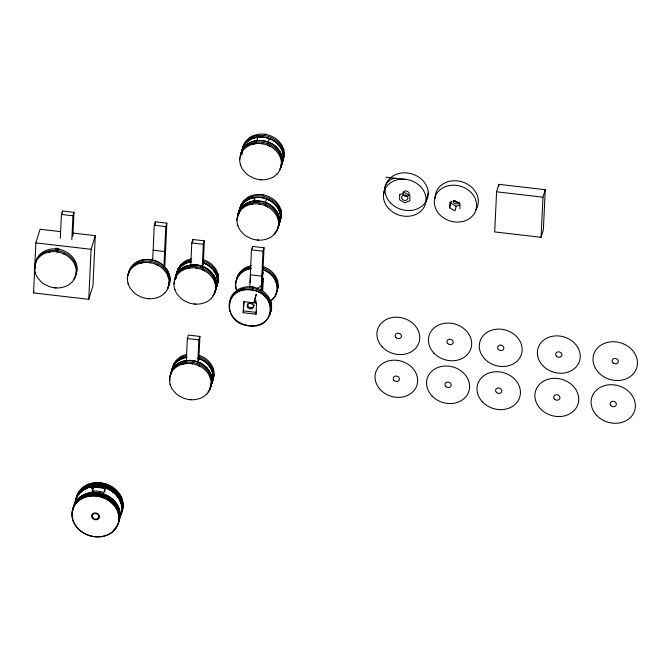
<?xml version="1.0" encoding="UTF-8"?>
<svg xmlns="http://www.w3.org/2000/svg" width="671" height="671" viewBox="0 0 671 671"><rect width="100%" height="100%" fill="white"/><g stroke="black" fill="none" stroke-linecap="round" stroke-linejoin="round"><path stroke-width="1.01" d="M454.586 210.719L449.687 207.825L449.889 202.642M459.903 208.723L459.945 203.598L455.047 200.713M449.687 207.825L451.088 201.275M76.259 272.2L76.268 271.076M169.109 283.003L169.117 281.879M211.18 384.013L211.189 382.889M215.626 288.413L215.643 287.289M278.599 224.416L278.616 223.292M281.417 164.043L281.426 162.919M34.582 267.914L34.632 266.798M73.198 233.089L95.282 235.655L92.95 285.703L88.748 299.341L33.55 292.925L35.882 242.877L40.075 229.239L60.315 231.587M60.323 238.348L61.43 214.452L62.495 211.013L73.995 212.355L72.879 236.251M62.395 213.093L62.495 211.013M71.822 239.69L72.938 215.794L73.995 212.355M88.748 299.341L91.08 249.302L95.282 235.655M92.875 491.524L93.059 487.574A23.913 20.256 17.1 0 1 104.97 488.958L104.835 491.927M127.431 278.717L127.482 277.593M128.396 274.682L128.505 273.776M152.644 260.39L154.28 225.255L155.345 221.816L166.844 223.158L164.873 265.431L164.345 267.15M155.194 224.936L155.345 221.816M163.917 266.823L165.787 226.597L166.844 223.158M169.503 379.727L169.553 378.603M173.957 284.127L174.007 283.011M175.928 277.71C175.886 270.925 180.876 264.911 187.142 262.738L186.295 263.074M172.405 370.04L172.447 369.201A21.103 17.882 17.1 0 1 176.414 360.134L179.962 357.148A21.103 17.882 17.1 0 1 183.175 355.521L186.731 354.456M186.236 362.432L187.352 338.528L188.408 335.089L199.908 336.431L198.801 360.327M190.681 266.924L191.797 242.936L192.854 239.497L204.361 240.83L203.246 264.819M192.762 241.577L192.854 239.497M197.735 363.766L198.851 339.87L199.908 336.431M202.189 268.257L203.305 244.269L204.361 240.83M236.93 220.13L236.98 219.014M239.74 159.765L239.79 158.641M238.901 213.714C238.817 204.21 248.153 197.316 257.127 197.408M239.824 210.728L239.874 209.612M243.204 312.694L243.716 301.606L256.532 303.099L256.012 314.179L243.204 312.694L244.169 301.858M249.738 287.045L251.474 249.872L252.531 246.433L264.03 247.775L262.059 290.048M253.655 202.927L254.804 197.593A21.103 17.874 17.1 0 0 238.951 212.699M256.465 142.554L257.614 137.219A21.103 17.874 17.1 0 0 241.728 154.187C241.074 144.382 250.669 136.876 259.937 137.035M250.191 282.533L250.602 276.695M252.43 248.513L252.531 246.433M254.67 200.436L254.804 197.593M257.479 140.063L257.614 137.219M255.877 303.024L255.995 300.465L254.091 302.814L256.288 294.099L253.839 302.789M256.012 314.179L256.649 310.396M261.145 290.426L262.973 251.214L264.03 247.775M265.162 204.261L266.303 198.926A21.103 17.874 17.1 0 1 279.144 223.779M267.972 143.896L269.121 138.553L265.154 137.454A5.511 4.663 17.1 0 0 264.793 137.396L263.904 137.253A9.377 7.943 17.1 0 0 263.435 137.194L262.738 137.119A8.522 7.222 17.1 0 0 262.252 137.077L261.371 137.035A6.727 5.704 17.1 0 0 261.103 137.027L259.962 137.035M262.688 290.669L263.409 278.188M496.582 191.797L494.712 231.914L541.086 237.308L543.376 229.843L545.246 189.725L498.872 184.332L496.582 191.797L542.948 197.19L545.246 189.725M498.779 186.395L498.872 184.332M541.086 237.308L542.948 197.19M383.46 195.261L385.003 186.295A19.417 16.448 17.1 0 1 385.833 184.6L386.16 184.064A23.074 19.543 17.1 0 1 387.276 182.495L391.294 179.098L395.185 178.234M218.427 280.126L218.52 279.01M213.974 375.726L214.066 374.611M271.52 308.45L271.612 307.335M284.21 155.756L284.303 154.64M281.401 216.129L281.493 215.014M278.096 287.071L278.188 285.955M171.659 371.08L171.541 372.12C172.095 364.252 179.199 358.289 186.723 357.282C179.543 358.163 172.648 363.892 171.684 371.004M240.713 155.655C241.35 146.219 251.08 139.954 260.012 140.465A6.601 5.594 17.1 0 1 260.306 140.474L261.187 140.516A8.404 7.113 17.1 0 1 261.698 140.558L262.395 140.633A8.748 7.415 17.1 0 1 262.957 140.709L263.611 140.809A7.238 6.131 17.1 0 1 264.072 140.885L265.196 141.128M238.02 214.988C239.27 206.014 248.622 200.403 257.203 200.839A6.601 5.594 17.1 0 1 257.488 200.847L258.377 200.889A8.404 7.113 17.1 0 1 258.889 200.931L259.576 200.998A8.748 7.415 17.1 0 1 260.147 201.074L260.801 201.183A7.238 6.131 17.1 0 1 261.262 201.258C273.063 202.919 283.883 216.171 277.777 227.838M253.906 305.708L253.965 305.28M175.173 278.297C176.104 273.55 179.425 269.499 183.661 267.259A21.103 17.882 17.1 0 1 212.724 273.927C216.918 279.178 218 287.029 214.234 292.824C221.489 281.275 210.518 266.79 198.289 265.255A7.222 6.123 17.1 0 0 197.828 265.179L197.081 265.053A9.319 7.893 17.1 0 0 196.603 264.995L195.915 264.928A8.404 7.121 17.1 0 0 195.404 264.886L194.515 264.844A4.58 3.883 17.1 0 0 194.238 264.835L186.806 265.917L181.464 268.643L177.203 273.189L175.014 279.211L175.928 275.697L178.159 271.822L181.464 268.643L186.085 266.177L185.238 266.513M212.095 379.685L211.826 383.242L210.35 387.435C216.448 375.844 205.645 362.407 193.835 360.855A7.222 6.114 17.1 0 0 193.374 360.772L192.518 360.637A9.52 8.069 17.1 0 0 192.158 360.595L191.461 360.52A8.396 7.113 17.1 0 0 190.95 360.478L190.069 360.436A5.905 4.999 17.1 0 0 189.792 360.428C183.82 360.293 177.589 362.558 173.797 367.305C172.271 369.226 171.197 371.491 170.719 373.898C170.14 378.067 170.778 372.279 171.482 371.298C175.836 360.537 190.044 357.928 199.715 362.751M128.53 273.508C129.83 264.567 139.149 258.998 147.704 259.417A4.58 3.883 17.1 0 1 147.997 259.434L148.887 259.476A8.404 7.121 17.1 0 1 149.39 259.518L150.086 259.585A8.757 7.415 17.1 0 1 150.648 259.66L151.302 259.761A7.222 6.114 17.1 0 1 151.763 259.845C163.565 261.455 174.385 274.791 168.287 286.425M261.648 277.551L262.873 272.711L261.816 276.15L250.308 274.808M261.505 277.542L262.873 272.711M33.55 292.925L33.969 291.558M165.687 248.094L164.63 251.533L153.122 250.191M93.059 487.574L91.961 491.138A23.913 20.256 17.1 0 1 103.879 492.522L104.97 488.958M202.273 266.362L203.33 262.923M426.06 200.218L428.551 192.132M459.576 204.923L456.163 206.333L455.089 210.702M75.001 277.601L75.404 276.561M167.851 288.396L168.253 287.364M215.29 290.828C217.756 285.284 216.398 278.608 212.724 273.927M214.376 293.814L214.779 292.774M281.074 166.458C285.921 155.303 276.167 143.3 265.238 141.136M280.159 169.444L280.562 168.413M209.922 389.406L210.325 388.375M277.349 229.817L277.752 228.777M215.752 288.597C218.981 282.877 217.773 275.504 213.781 270.488A21.103 17.882 17.1 0 0 202.382 262.596M216.171 287.775C221.036 277.584 212.984 265.884 203.028 262.814M35.638 262.47L36.083 261.447M128.488 273.273L128.933 272.25M177.907 269.281L178.352 268.257M175.014 278.683L175.458 277.66M243.69 144.911L244.135 143.896M240.797 154.313L241.241 153.298M240.881 205.284L241.325 204.261M237.987 214.686L238.431 213.663M173.454 364.881L173.898 363.858M170.56 374.284L171.004 373.261M237.576 276.217L238.02 275.202M231 297.605L231.445 296.582M216.783 285.41L217.261 284.412M215.861 288.396C218.855 282.994 217.79 275.387 213.781 270.488M214.837 291.776L214.284 292.749M282.566 161.048L283.053 160.042A21.103 17.882 17.1 0 0 280.889 143.686L278.465 140.86A21.103 17.882 17.1 0 0 274.439 137.714L270.958 135.928A21.103 17.882 17.1 0 0 258.218 134.275L253.412 135.55A21.103 17.882 17.1 0 0 250.199 137.186L246.651 140.172A21.103 17.882 17.1 0 0 242.684 149.239M280.621 167.406L280.067 168.379M279.757 221.422L280.235 220.415A21.103 17.882 17.1 0 0 278.079 204.059L275.655 201.233A21.103 17.882 17.1 0 0 271.621 198.088L268.14 196.301A21.103 17.882 17.1 0 0 255.399 194.649L250.593 195.924A21.103 17.882 17.1 0 0 247.389 197.559L243.833 200.537A21.103 17.882 17.1 0 0 239.849 211.86M212.33 381.011L212.816 380.004M276.452 292.355L276.938 291.348A21.103 17.882 17.1 0 0 274.775 275.001L272.351 272.166A21.103 17.882 17.1 0 0 268.325 269.021L264.835 267.243A21.103 17.882 17.1 0 0 263.619 266.773M269.876 313.743L270.354 312.736M278.8 224.458C285.032 212.866 274.003 199.329 262.344 197.828A5.511 4.663 17.1 0 0 261.984 197.76L261.094 197.618A9.377 7.943 17.1 0 0 260.625 197.559L259.929 197.492A8.522 7.222 17.1 0 0 259.442 197.45L258.561 197.408A6.727 5.704 17.1 0 0 258.293 197.4L257.152 197.408M210.333 385.741L210.853 384.961L210.291 385.791M261.304 280.646L262.571 279.086M270.22 301.22C283.196 293.227 276.267 273.013 262.697 269.75M257.052 288.748L262.051 285.15M454.854 200.595L453.73 201.065M451.491 201.996L450.207 202.516M252.858 144.181L255.324 143.678M250.048 204.554L252.514 204.051M47.7 252.338L50.166 251.835M140.549 263.141L143.015 262.638M187.075 268.551L189.532 268.048M182.621 364.143L185.087 363.648M191.713 258.771L187.62 259.92A21.103 17.882 17.1 0 0 184.416 261.556L180.86 264.533A21.103 17.882 17.1 0 0 176.901 273.609M191.587 261.615C183.191 262.462 175.357 269.767 175.945 278.557C175.601 272.443 179.342 266.58 184.718 263.82A21.103 17.882 17.1 0 1 191.822 261.581M251.382 265.708L247.297 266.857A21.103 17.882 17.1 0 0 244.085 268.492L240.537 271.478A21.103 17.882 17.1 0 0 236.704 279.438M251.256 268.559C240.847 269.297 232.334 280.621 236.687 290.652M250.652 307.67L251.155 307.687M260.071 179.677L261.363 179.778M257.261 240.05L258.553 240.143M54.913 287.834L56.205 287.926M147.763 298.629L149.054 298.729M194.288 304.047L195.58 304.139M189.901 399.648L191.126 399.74M195.999 264.936L198.146 265.23M385.884 177.152L405.611 179.451M61.43 214.452L72.938 215.794M154.28 225.255L165.787 226.597M191.797 242.936L203.305 244.269M251.474 249.872L262.973 251.214M35.882 242.877L91.08 249.302M261.967 278.574L263.25 278.717M262.453 281.635L263.107 281.711M243.749 310.925L256.557 312.409M187.352 338.528L198.851 339.87M265.934 134.443L264.642 134.242M261.749 143.644L263.04 143.846M261.833 194.615L263.124 194.816M258.939 204.018L260.231 204.219M195.966 268.014L197.257 268.215M149.44 262.596L150.732 262.806M56.59 251.801L57.882 252.002M251.944 286.936L253.235 287.138M191.512 363.607L192.803 363.816M253.563 290.384L252.455 290.149A5.511 4.672 17.1 0 0 252.103 290.082L251.214 289.939A9.377 7.943 17.1 0 0 250.744 289.88L250.048 289.813A8.53 7.222 17.1 0 0 249.562 289.771L248.681 289.729A4.722 4.001 17.1 0 0 248.387 289.721C224.248 288.044 223.317 321.468 245.586 325.259M253.588 290.384C276.519 293.789 275.622 328.396 250.761 326.056A7.222 6.123 17.1 0 1 250.3 326.022L249.646 325.972A8.757 7.415 17.1 0 1 249.075 325.913L248.387 325.829A8.404 7.121 17.1 0 1 247.876 325.754L246.995 325.586A4.58 3.883 17.1 0 1 246.718 325.536L245.594 325.267M252.17 303.879L249.578 303.04M197.853 358.171L199.916 358.926M56.238 248.312L56.012 248.236A2.835 1.275 1.9 0 1 55.827 248.144M197.928 358.188L201.065 359.446M199.866 362.818L204.16 365.443M268.065 145.339L270.421 146.463M265.246 205.703L267.603 206.836M202.273 269.7L204.63 270.832M155.756 264.29L158.113 265.414M62.906 253.487L65.263 254.619M199.799 358.876C209.671 362.424 216.968 374.913 211.029 384.651C216.683 375.433 210.283 363.305 200.998 359.413M197.828 365.301L200.184 366.425M451.071 203.33L456.163 206.333M204.278 365.527L207.121 368.144M207.121 368.144L210.501 373.202L212.103 379.836M280.285 157.308L280.671 158.415M277.475 217.681L277.861 218.788M214.502 281.677L214.888 282.785M210.048 377.27L210.434 378.377M167.976 276.267L168.362 277.366M75.127 265.464L75.513 266.572M240.335 164.269L240.679 165.385M237.526 224.642L237.87 225.758M174.552 288.639L174.896 289.755M170.099 384.24L170.442 385.347M128.027 283.229L128.371 284.345M35.177 272.426L35.521 273.542M283.565 149.012L283.875 150.128M280.755 209.386L281.057 210.501M277.45 280.319L277.76 281.443M270.866 301.707L271.176 302.822M217.781 273.382L218.083 274.498M213.328 368.975L213.638 370.098M247.599 304.542L247.616 304.978M76.343 498.712A23.711 20.088 17.1 0 1 105.901 484.177A23.711 20.088 17.1 0 1 120.981 513.223M79.27 494.208A22.571 19.123 17.1 0 1 103.997 486.064A22.571 19.123 17.1 0 1 121.434 505.775M81.124 492.137A22.294 18.889 17.1 0 1 103.93 486.299A22.294 18.889 17.1 0 1 120.839 503.032M84.387 489.52A22.026 18.662 17.1 0 1 120.252 501.74M85.703 488.974A21.782 18.453 17.1 0 1 117.677 496.716M89.662 487.398A21.556 18.26 17.1 0 1 93.932 486.383M98.444 486.207A21.556 18.26 17.1 0 1 117.467 496.867M98.419 486.458A21.355 18.092 17.1 0 1 109.927 489.989M112.392 491.692A21.355 18.092 17.1 0 1 113.525 492.648M98.394 486.693A21.204 17.958 17.1 0 1 99.887 486.827M104.315 487.758A21.204 17.958 17.1 0 1 105.75 488.245M112.258 491.893A21.204 17.958 17.1 0 1 113.382 492.841M92.38 487.943A21.002 17.79 17.1 0 1 93.806 487.708M75.932 500.038A23.711 20.088 17.1 0 1 105.49 485.502A23.711 20.088 17.1 0 1 120.57 514.548M91.927 488.421A21.556 18.26 17.1 0 1 93.386 488.169M92.011 488.496A21.355 18.092 17.1 0 1 93.454 488.253M92.095 488.522A21.204 17.958 17.1 0 1 93.529 488.278M92.162 488.513A21.086 17.857 17.1 0 1 93.588 488.27A21.011 17.798 17.1 0 0 92.221 488.446M92.263 488.345A20.986 17.781 17.1 0 1 93.688 488.102M75.102 503.971A23.711 20.088 17.1 0 1 103.812 487.314A23.711 20.088 17.1 0 1 119.916 516.678M91.944 487.993A21.095 17.865 17.1 0 1 93.906 487.649M78.339 500.306A22.571 19.123 17.1 0 1 102.202 494.628A22.571 19.123 17.1 0 1 118.767 512.728M79.505 499.459A22.294 18.889 17.1 0 1 101.363 494.636A22.294 18.889 17.1 0 1 117.953 510.01M81.82 497.865A22.026 18.662 17.1 0 1 117.257 508.744M83.137 497.312A21.782 18.453 17.1 0 1 115.11 505.053M85.762 496.255A21.556 18.26 17.1 0 1 114.078 504.03M92.858 494.821A21.355 18.092 17.1 0 1 95.852 494.795M98.863 495.148A21.355 18.092 17.1 0 1 100.356 495.458M103.267 496.355A21.355 18.092 17.1 0 1 107.36 498.335M110.958 500.985A21.355 18.092 17.1 0 1 112.015 502M73.365 508.375A23.711 20.088 17.1 0 1 101.807 493.504A23.711 20.088 17.1 0 1 118.834 521.09M72.535 512.308A23.711 20.088 17.1 0 1 99.014 495.123A23.711 20.088 17.1 0 1 118.775 521.392M75.966 500.491A23.913 20.256 17.1 0 1 104.919 483.699A23.913 20.256 17.1 0 1 121.157 513.307M75.739 499.996A23.913 20.256 17.1 0 1 106.672 485.737A23.913 20.256 17.1 0 1 119.681 516.376M74.909 503.946A23.913 20.256 17.1 0 1 103.854 487.154A23.913 20.256 17.1 0 1 120.092 516.754M73.173 508.341A23.913 20.256 17.1 0 1 101.849 493.344A23.913 20.256 17.1 0 1 119.019 521.166M72.342 512.283A23.913 20.256 17.1 0 1 104.726 496.708A23.913 20.256 17.1 0 1 113.659 530.031M58.922 249.797A2.785 1.451 2.7 0 1 55.819 249.503M58.889 248.53A2.835 1.334 5.3 0 1 58.629 248.564L58.343 248.564A2.801 1.174 3.8 0 1 57.253 248.538M57.27 248.505A2.801 1.132 3.7 0 1 56.263 248.304M75.974 273.022A21.103 17.882 17.1 0 1 75.345 273.961M35.479 264.038A21.103 17.882 17.1 0 1 60.65 249.679A21.103 17.882 17.1 0 1 75.848 274.842M35.118 268.886A21.103 17.882 17.1 0 1 60.197 251.147A21.103 17.882 17.1 0 1 73.726 279.22M165.041 253.957A3.229 2.734 17.1 0 1 164.714 254.863M128.329 274.842A21.103 17.882 17.1 0 1 154.129 260.658A21.103 17.882 17.1 0 1 168.211 286.651M128.01 275.194A21.103 17.882 17.1 0 1 154.305 262.319A21.103 17.882 17.1 0 1 167.758 288.111M174.988 279.144A21.103 17.882 17.1 0 1 201.275 266.261A21.103 17.882 17.1 0 1 214.737 292.061M174.401 281.719A21.103 17.882 17.1 0 1 202.063 268.165A21.103 17.882 17.1 0 1 212.397 296.322M203.095 262.579A21.103 17.882 17.1 0 1 215.936 288.169M176.003 277.484A21.103 17.882 17.1 0 1 191.579 261.396M203.548 261.12A21.103 17.882 17.1 0 1 215.827 287.674M176.498 274.892A21.103 17.882 17.1 0 1 190.79 260.155M215.592 287.314A21.103 17.882 17.1 0 0 215.106 268.056L212.682 265.221A21.103 17.882 17.1 0 0 208.647 262.084L205.167 260.298A21.103 17.882 17.1 0 0 202.701 259.425M198.65 358.18A21.103 17.882 17.1 0 1 210.92 384.735M171.6 371.96A21.103 17.882 17.1 0 1 187.134 356.997M199.094 356.712A21.103 17.882 17.1 0 1 211.935 382.302M171.994 371.617A21.103 17.882 17.1 0 1 186.337 355.747M211.768 381.984A21.103 17.882 17.1 0 0 210.652 363.657L208.228 360.822A21.103 17.882 17.1 0 0 204.202 357.677L200.721 355.898A21.103 17.882 17.1 0 0 199.497 355.429M170.4 375.852A21.103 17.882 17.1 0 1 196.2 361.669A21.103 17.882 17.1 0 1 210.283 387.662M170.04 380.692A21.103 17.882 17.1 0 1 195.747 363.137A21.103 17.882 17.1 0 1 207.951 391.923M229.541 304.34A21.103 17.882 17.1 0 1 254.762 288.857A21.103 17.882 17.1 0 1 269.474 315.026M269.314 314.707A21.103 17.882 17.1 0 0 268.199 296.381L265.775 293.554A21.103 17.882 17.1 0 0 261.74 290.409L258.26 288.622A21.103 17.882 17.1 0 0 245.519 286.97L240.713 288.245A21.103 17.882 17.1 0 0 237.5 289.88L233.953 292.858A21.103 17.882 17.1 0 0 230.128 300.818M253.948 304.852A3.229 2.734 17.1 0 1 250.409 307.628A3.229 2.734 17.1 0 1 247.792 303.711M262.764 269.524A21.103 17.882 17.1 0 1 276.905 284.194A21.103 17.882 17.1 0 1 270.287 300.994M252.145 303.627A21.103 17.882 17.1 0 1 250.887 303.25M237.039 291.147A21.103 17.882 17.1 0 1 251.248 268.341M263.217 268.056A21.103 17.882 17.1 0 1 275.496 294.619M236.175 281.837A21.103 17.882 17.1 0 1 250.459 267.092M238.977 213.487A21.103 17.882 17.1 0 1 264.189 198.004A21.103 17.882 17.1 0 1 278.91 224.173M239.48 210.895A21.103 17.882 17.1 0 1 265.901 196.913A21.103 17.882 17.1 0 1 278.8 223.678M237.777 217.379A21.103 17.882 17.1 0 1 262.99 201.896A21.103 17.882 17.1 0 1 277.71 228.065M237.375 217.723A21.103 17.882 17.1 0 1 265.649 204.42A21.103 17.882 17.1 0 1 274.607 233.172M265.246 202.365A21.103 17.874 17.1 0 1 278.088 227.217M238.146 214.301A21.103 17.874 17.1 0 1 253.747 201.032M241.812 154.238A21.103 17.882 17.1 0 1 266.999 137.63A21.103 17.882 17.1 0 1 281.157 164.772M242.29 150.53A21.103 17.882 17.1 0 1 268.71 136.54A21.103 17.882 17.1 0 1 281.61 163.305M240.772 154.775A21.103 17.882 17.1 0 1 267.066 141.9A21.103 17.882 17.1 0 1 280.52 167.691M240.184 157.35A21.103 17.882 17.1 0 1 265.984 143.166A21.103 17.882 17.1 0 1 280.067 169.159M268.056 141.992A21.103 17.874 17.1 0 1 280.897 166.853M240.704 155.764A21.103 17.874 17.1 0 1 256.557 140.658M435.093 198.767A21.9 18.553 17.1 0 1 461.715 181.732A21.9 18.553 17.1 0 1 475.496 210.417M458.033 202.181A3.187 2.701 17.1 0 1 453.999 200.78M459.19 202.315A3.187 2.701 17.1 0 1 455.634 203.858A3.187 2.701 17.1 0 1 453.059 200.847M399.673 194.733L399.631 199.857L404.722 202.86L409.847 200.746L409.889 195.63L404.798 192.619L399.673 194.733M283.397 156.502L282.868 160.923L281.09 164.999A21.103 17.874 17.1 0 0 269.121 138.553C276.662 141.245 283.17 148.216 283.397 156.502M209.973 388.09L209.629 388.652L209.973 388.09M71.864 282.248L69.197 284.487A21.103 17.882 17.1 0 1 64.919 286.66L61.313 287.616A21.103 17.882 17.1 0 1 48.555 286.307L43.925 283.934A21.103 17.882 17.1 0 1 40.897 281.577L37.66 277.802A21.103 17.882 17.1 0 1 39.396 256.901L42.147 254.745A21.103 17.882 17.1 0 1 70.413 258.419L72.845 261.245A21.103 17.882 17.1 0 1 71.864 282.248M277.022 174.091L274.355 176.33A21.103 17.882 17.1 0 1 270.077 178.511L266.471 179.467A21.103 17.882 17.1 0 1 253.713 178.159L249.084 175.785A21.103 17.882 17.1 0 1 246.056 173.42L242.818 169.654A21.103 17.882 17.1 0 1 244.554 148.752L247.305 146.588A21.103 17.882 17.1 0 1 275.571 150.262L278.004 153.089A21.103 17.882 17.1 0 1 277.022 174.091M164.714 293.051L162.046 295.282A21.103 17.882 17.1 0 1 157.769 297.463L154.162 298.419A21.103 17.882 17.1 0 1 141.405 297.11L136.775 294.737A21.103 17.882 17.1 0 1 133.747 292.371L130.51 288.605A21.103 17.882 17.1 0 1 132.246 267.704L134.997 265.548A21.103 17.882 17.1 0 1 163.263 269.214L165.695 272.049A21.103 17.882 17.1 0 1 164.714 293.051M274.213 234.464L271.545 236.704A21.103 17.882 17.1 0 1 267.268 238.884L263.661 239.841A21.103 17.882 17.1 0 1 250.904 238.524L246.265 236.15A21.103 17.882 17.1 0 1 243.246 233.793L240.008 230.019A21.103 17.882 17.1 0 1 241.745 209.117L244.496 206.962A21.103 17.882 17.1 0 1 272.762 210.635L275.185 213.462A21.103 17.882 17.1 0 1 274.213 234.464M211.239 298.461L208.572 300.7A21.103 17.882 17.1 0 1 204.294 302.873L200.688 303.829A21.103 17.882 17.1 0 1 187.93 302.52L183.292 300.147A21.103 17.882 17.1 0 1 180.273 297.79L177.035 294.015A21.103 17.882 17.1 0 1 178.771 273.114L181.522 270.958A21.103 17.882 17.1 0 1 209.788 274.632L212.212 277.459A21.103 17.882 17.1 0 1 211.239 298.461M206.785 394.053L204.118 396.293A21.103 17.882 17.1 0 1 199.841 398.473L196.234 399.43A21.103 17.882 17.1 0 1 183.477 398.121L178.847 395.747A21.103 17.882 17.1 0 1 175.819 393.382L172.581 389.616A21.103 17.882 17.1 0 1 174.317 368.715L177.069 366.559A21.103 17.882 17.1 0 1 205.334 370.224L207.767 373.059A21.103 17.882 17.1 0 1 206.785 394.053M78.046 528.471A23.711 20.088 17.1 0 0 117.769 524.546A23.711 20.088 17.1 0 0 90.77 496.054A23.711 20.088 17.1 0 0 78.046 528.471M93.227 518.121A3.254 2.759 17.1 0 0 98.62 517.375A3.254 2.759 17.1 0 0 94.737 513.583A3.254 2.759 17.1 0 0 93.227 518.121M92.564 518.415A4.026 3.405 17.1 0 0 99.3 517.744A4.026 3.405 17.1 0 0 94.72 512.912A4.026 3.405 17.1 0 0 92.564 518.415M77.903 528.572A23.913 20.256 17.1 0 0 117.953 524.613A23.913 20.256 17.1 0 0 90.728 495.886A23.913 20.256 17.1 0 0 77.903 528.572M234.8 318.884A21.103 17.882 17.1 0 0 269.918 314.456A21.103 17.882 17.1 0 0 245.091 289.671A21.103 17.882 17.1 0 0 234.8 318.884M247.96 307.695A3.229 2.734 17.1 0 0 253.395 307.326A3.229 2.734 17.1 0 0 249.872 303.359A3.229 2.734 17.1 0 0 247.96 307.695M395.965 337.505A3.187 2.701 17.1 0 0 401.308 337.01A3.187 2.701 17.1 0 0 397.71 333.168A3.187 2.701 17.1 0 0 395.965 337.505M612.875 362.743A3.187 2.701 17.1 0 0 618.217 362.248A3.187 2.701 17.1 0 0 614.619 358.398A3.187 2.701 17.1 0 0 612.875 362.743M610.878 405.611A3.187 2.701 17.1 0 0 616.221 405.116A3.187 2.701 17.1 0 0 612.623 401.275A3.187 2.701 17.1 0 0 610.878 405.611M596.628 415.341A22.403 18.973 17.1 0 0 634.204 411.86A22.403 18.973 17.1 0 0 608.899 384.81A22.403 18.973 17.1 0 0 596.628 415.341M598.549 372.514A22.495 19.056 17.1 0 0 636.293 369.016A22.495 19.056 17.1 0 0 610.87 341.849A22.495 19.056 17.1 0 0 598.549 372.514M556.444 356.175A3.187 2.701 17.1 0 0 561.786 355.68A3.187 2.701 17.1 0 0 558.188 351.83A3.187 2.701 17.1 0 0 556.444 356.175M554.447 399.052A3.187 2.701 17.1 0 0 559.79 398.557A3.187 2.701 17.1 0 0 556.192 394.707A3.187 2.701 17.1 0 0 554.447 399.052M445.712 386.404A3.187 2.701 17.1 0 0 451.055 385.909A3.187 2.701 17.1 0 0 447.456 382.059A3.187 2.701 17.1 0 0 445.712 386.404M496.355 392.292A3.187 2.701 17.1 0 0 501.698 391.797A3.187 2.701 17.1 0 0 498.1 387.947A3.187 2.701 17.1 0 0 496.355 392.292M498.352 349.415A3.187 2.701 17.1 0 0 503.695 348.92A3.187 2.701 17.1 0 0 500.096 345.079A3.187 2.701 17.1 0 0 498.352 349.415M447.708 343.527A3.187 2.701 17.1 0 0 453.051 343.032A3.187 2.701 17.1 0 0 449.453 339.182A3.187 2.701 17.1 0 0 447.708 343.527M393.969 380.382A3.187 2.701 17.1 0 0 399.312 379.887A3.187 2.701 17.1 0 0 395.714 376.037A3.187 2.701 17.1 0 0 393.969 380.382M540.348 408.673A22.202 18.805 17.1 0 0 577.588 405.225A22.202 18.805 17.1 0 0 552.501 378.419A22.202 18.805 17.1 0 0 540.348 408.673M542.713 365.544A21.698 18.385 17.1 0 0 579.115 362.172A21.698 18.385 17.1 0 0 554.598 335.97A21.698 18.385 17.1 0 0 542.713 365.544M482.399 401.812A22 18.637 17.1 0 0 519.304 398.398A22 18.637 17.1 0 0 494.452 371.826A22 18.637 17.1 0 0 482.399 401.812M431.906 395.823A21.799 18.469 17.1 0 0 468.475 392.434A21.799 18.469 17.1 0 0 443.85 366.106A21.799 18.469 17.1 0 0 431.906 395.823M433.827 352.996A21.9 18.553 17.1 0 0 470.564 349.591A21.9 18.553 17.1 0 0 445.821 323.154A21.9 18.553 17.1 0 0 433.827 352.996M484.621 358.792A21.698 18.385 17.1 0 0 521.023 355.42A21.698 18.385 17.1 0 0 496.506 329.209A21.698 18.385 17.1 0 0 484.621 358.792M380.323 389.692A21.581 18.285 17.1 0 0 416.523 386.337A21.581 18.285 17.1 0 0 392.141 360.277A21.581 18.285 17.1 0 0 380.323 389.692M382.227 346.873A21.698 18.385 17.1 0 0 418.637 343.502A21.698 18.385 17.1 0 0 394.112 317.299A21.698 18.385 17.1 0 0 382.227 346.873M388.752 208.664A21.581 18.285 17.1 0 0 424.953 205.309A21.581 18.285 17.1 0 0 400.57 179.249A21.581 18.285 17.1 0 0 388.752 208.664M402.399 199.354A3.187 2.701 17.1 0 0 407.742 198.859A3.187 2.701 17.1 0 0 404.143 195.009A3.187 2.701 17.1 0 0 402.399 199.354M403.64 195.311A3.187 2.701 17.1 0 0 408.983 194.816A3.187 2.701 17.1 0 0 405.385 190.967A3.187 2.701 17.1 0 0 403.64 195.311M390.379 202.759A21.9 18.553 17.1 0 0 427.117 199.354A21.9 18.553 17.1 0 0 402.374 172.908A21.9 18.553 17.1 0 0 390.379 202.759M439.656 214.586A21.43 18.151 17.1 0 0 475.554 211.038A21.43 18.151 17.1 0 0 451.155 185.297A21.43 18.151 17.1 0 0 439.656 214.586"/></g></svg>
